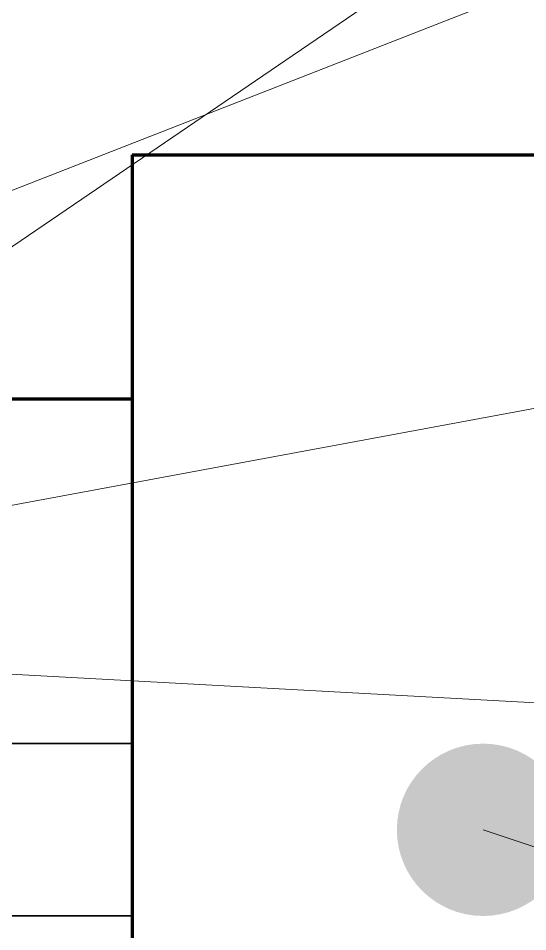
# Model space of a CAD drawing. Header units: millimetres. Extents: x 0 to 2382, y 0 to 420.
# Drawn here: x 1003.97 to 1007.52, y 351.2 to 357.56 of the extents above; entities that cross this region are included whole.
import ezdxf

# ---------------------------------------------------------------- set-up
doc = ezdxf.new("R2010")
doc.units = ezdxf.units.MM
doc.linetypes.add('IRAM-E-TRAZOS', pattern=[5, 4, -1])
for name, color, linetype, lineweight in [('01-VISIBLE', 7, 'CONTINUOUS', 70), ('02-OCULTA', 4, 'IRAM-E-TRAZOS', 35), ('08-FINA', 5, 'CONTINUOUS', 18)]:
    doc.layers.add(name, color=color, linetype=linetype, lineweight=lineweight)

msp = doc.modelspace()

# ---------------------------------------------------------------- hatches: boundary and pattern name
at = {"layer": '08-FINA'}
h = msp.add_hatch(color=7, dxfattribs=at)
h.dxf.hatch_style = 1
edge = h.paths.add_edge_path()
edge.add_arc((1007.2067, 351.9079), 0.6, 0, 360)

# ---------------------------------------------------------------- linework, layer by layer
at = {"layer": '01-VISIBLE'}
for points in [[(1004.7667, 356.6079), (1004.7667, 356.5079), (1004.7667, 356.4079), (1004.7667, 356.3079), (1004.7667, 356.2079), (1004.7667, 356.1079), (1004.7667, 356.0079), (1004.7667, 355.9079), (1004.7667, 355.8079), (1004.7667, 355.7079), (1004.7667, 355.6079), (1004.7667, 355.5079), (1004.7667, 355.4079), (1004.7667, 355.3079), (1004.7667, 355.2079), (1004.7667, 355.1079), (1004.7667, 355.0079), (1004.7667, 354.9079), (1004.7667, 354.8079), (1004.7667, 354.7079), (1004.7667, 354.6079), (1004.7667, 354.5079), (1004.7667, 354.4079), (1004.7667, 354.3079), (1004.7667, 354.2079), (1004.7667, 354.1079), (1004.7667, 354.0079), (1004.7667, 353.9079), (1004.7667, 353.8079), (1004.7667, 353.7079), (1004.7667, 353.6079), (1004.7667, 353.5079), (1004.7667, 353.4079), (1004.7667, 353.3079), (1004.7667, 353.2079), (1004.7667, 353.1079), (1004.7667, 353.0079), (1004.7667, 352.9079), (1004.7667, 352.8079), (1004.7667, 352.7079), (1004.7667, 352.6079), (1004.7667, 352.5079), (1004.7667, 352.4079), (1004.7667, 352.3079), (1004.7667, 352.2079), (1004.7667, 352.1079), (1004.7667, 352.0079), (1004.7667, 351.9079), (1004.7667, 351.8079), (1004.7667, 351.7079), (1004.7667, 351.6079), (1004.7667, 351.5079), (1004.7667, 351.4079), (1004.7667, 351.3079), (1004.7667, 351.2079), (1004.7667, 351.1079)], [(1004.7667, 356.6079), (1007.5667, 356.6079)], [(1003.7667, 354.9079), (1004.7667, 354.9079)]]:
    msp.add_lwpolyline(points, dxfattribs=at)
at = {"layer": '02-OCULTA'}
for points in [[(1004.7667, 351.1079), (1004.7667, 351.2079), (1004.7667, 351.3079), (1004.7667, 351.4079), (1004.7667, 351.5079), (1004.7667, 351.6079), (1004.7667, 351.7079), (1004.7667, 351.8079), (1004.7667, 351.9079), (1004.7667, 352.0079), (1004.7667, 352.1079), (1004.7667, 352.2079), (1004.7667, 352.3079), (1004.7667, 352.4079), (1004.7667, 352.5079), (1004.7667, 352.6079), (1004.7667, 352.7079), (1004.7667, 352.8079), (1004.7667, 352.9079), (1004.7667, 353.0079), (1004.7667, 353.1079), (1004.7667, 353.2079), (1004.7667, 353.3079), (1004.7667, 353.4079), (1004.7667, 353.5079), (1004.7667, 353.6079), (1004.7667, 353.7079), (1004.7667, 353.8079), (1004.7667, 353.9079), (1004.7667, 354.0079), (1004.7667, 354.1079), (1004.7667, 354.2079), (1004.7667, 354.3079), (1004.7667, 354.4079), (1004.7667, 354.5079), (1004.7667, 354.6079), (1004.7667, 354.7079), (1004.7667, 354.8079), (1004.7667, 354.9079), (1004.7667, 355.0079), (1004.7667, 355.1079), (1004.7667, 355.2079), (1004.7667, 355.3079), (1004.7667, 355.4079), (1004.7667, 355.5079), (1004.7667, 355.6079), (1004.7667, 355.7079), (1004.7667, 355.8079), (1004.7667, 355.9079), (1004.7667, 356.0079), (1004.7667, 356.1079), (1004.7667, 356.2079), (1004.7667, 356.3079), (1004.7667, 356.4079), (1004.7667, 356.5079), (1004.7667, 356.6079)], [(1004.7667, 351.1079), (1004.7667, 351.2079), (1004.7667, 351.3079), (1004.7667, 351.4079), (1004.7667, 351.5079), (1004.7667, 351.6079), (1004.7667, 351.7079), (1004.7667, 351.8079), (1004.7667, 351.9079), (1004.7667, 352.0079), (1004.7667, 352.1079), (1004.7667, 352.2079), (1004.7667, 352.3079), (1004.7667, 352.4079), (1004.7667, 352.5079), (1004.7667, 352.6079), (1004.7667, 352.7079), (1004.7667, 352.8079), (1004.7667, 352.9079), (1004.7667, 353.0079), (1004.7667, 353.1079), (1004.7667, 353.2079), (1004.7667, 353.3079), (1004.7667, 353.4079), (1004.7667, 353.5079), (1004.7667, 353.6079), (1004.7667, 353.7079), (1004.7667, 353.8079), (1004.7667, 353.9079), (1004.7667, 354.0079), (1004.7667, 354.1079), (1004.7667, 354.2079), (1004.7667, 354.3079), (1004.7667, 354.4079), (1004.7667, 354.5079), (1004.7667, 354.6079), (1004.7667, 354.7079), (1004.7667, 354.8079), (1004.7667, 354.9079)], [(1004.7667, 354.9079), (1004.7667, 354.8079), (1004.7667, 354.7079), (1004.7667, 354.6079), (1004.7667, 354.5079), (1004.7667, 354.4079), (1004.7667, 354.3079), (1004.7667, 354.2079), (1004.7667, 354.1079), (1004.7667, 354.0079), (1004.7667, 353.9079), (1004.7667, 353.8079), (1004.7667, 353.7079), (1004.7667, 353.6079), (1004.7667, 353.5079), (1004.7667, 353.4079), (1004.7667, 353.3079), (1004.7667, 353.2079), (1004.7667, 353.1079), (1004.7667, 353.0079), (1004.7667, 352.9079), (1004.7667, 352.8079), (1004.7667, 352.7079), (1004.7667, 352.6079), (1004.7667, 352.5079), (1004.7667, 352.4079), (1004.7667, 352.3079), (1004.7667, 352.2079), (1004.7667, 352.1079), (1004.7667, 352.0079), (1004.7667, 351.9079), (1004.7667, 351.8079), (1004.7667, 351.7079), (1004.7667, 351.6079), (1004.7667, 351.5079), (1004.7667, 351.4079), (1004.7667, 351.3079), (1004.7667, 351.2079), (1004.7667, 351.1079)], [(1003.7667, 352.5079), (1004.7667, 352.5079)], [(1004.7667, 351.3079), (1004.7667, 351.4079), (1004.7667, 351.5079), (1004.7667, 351.6079), (1004.7667, 351.7079), (1004.7667, 351.8079), (1004.7667, 351.9079), (1004.7667, 352.0079), (1004.7667, 352.1079), (1004.7667, 352.2079), (1004.7667, 352.3079), (1004.7667, 352.4079), (1004.7667, 352.5079)], [(1004.7667, 352.5079), (1004.7667, 352.4079), (1004.7667, 352.3079), (1004.7667, 352.2079), (1004.7667, 352.1079), (1004.7667, 352.0079), (1004.7667, 351.9079), (1004.7667, 351.8079), (1004.7667, 351.7079), (1004.7667, 351.6079), (1004.7667, 351.5079), (1004.7667, 351.4079), (1004.7667, 351.3079)], [(1003.7667, 351.3079), (1004.7667, 351.3079)]]:
    msp.add_lwpolyline(points, dxfattribs=at)
at = {"layer": '08-FINA'}
for p, q in [((1031.1962, 374.5783), (1002.8467, 355.2279)), ((1030.7755, 366.8746), (999.9667, 354.8079)), ((1030.567, 359.1045), (1000.3667, 353.5079)), ((1030.5059, 351.5498), (999.9667, 353.2053)), ((1030.7043, 344.0953), (1007.2067, 351.9079))]:
    msp.add_line(p, q, dxfattribs=at)
msp.add_circle((990.6667, 354.1667), 36.8333, dxfattribs=at)

doc.saveas('drawing.dxf')
